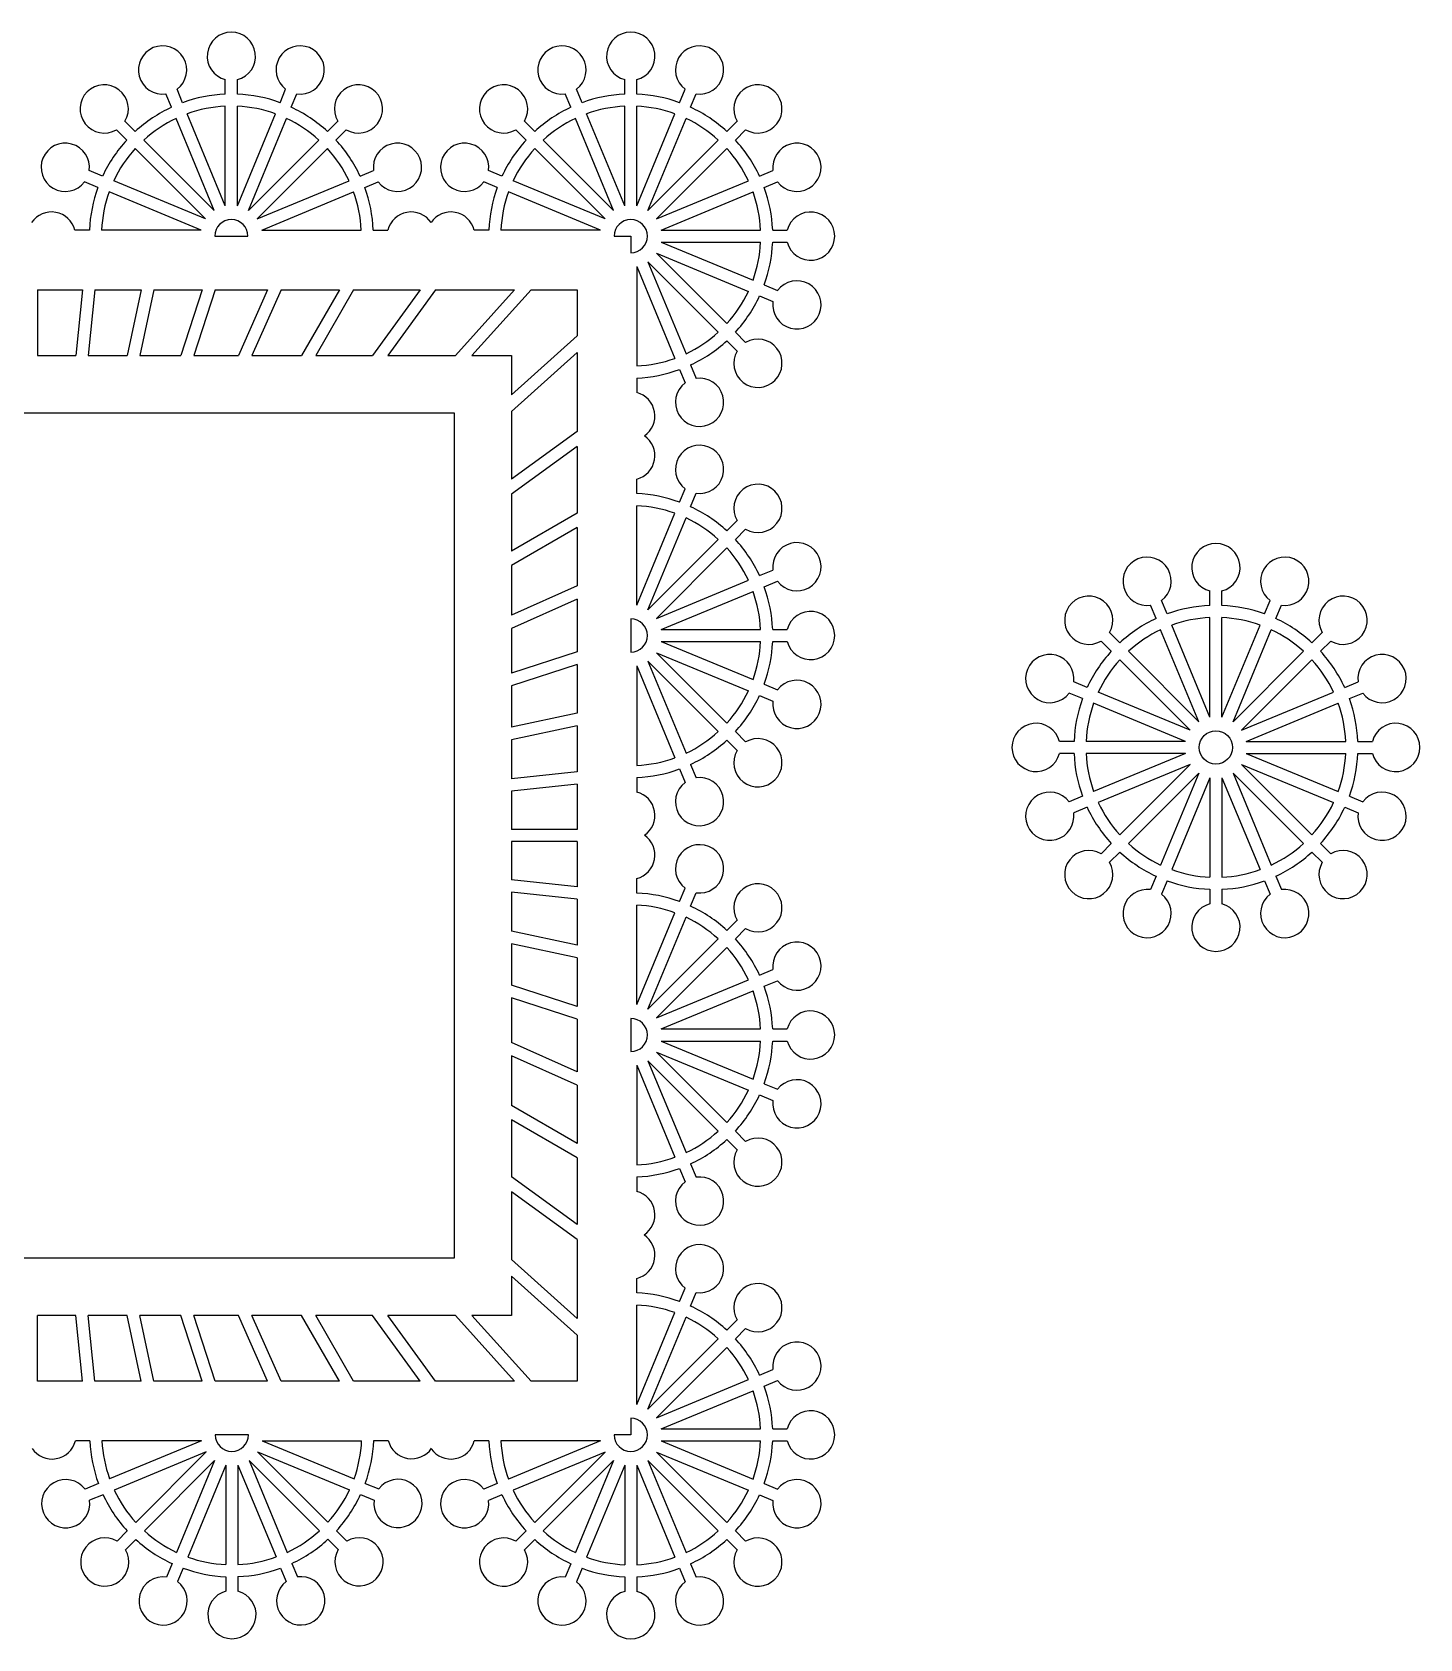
# Model space of a CAD drawing. Extents: x 130 to 403, y 62 to 262.
# Drawn here: x 230.1 to 402.6, y 62.1 to 261.8 of the extents above; entities that cross this region are included whole.
import ezdxf

# ---------------------------------------------------------------- set-up
doc = ezdxf.new("R2010")
doc.units = 0
doc.layers.get('0').update_dxf_attribs({"linetype": 'CONTINUOUS'})

msp = doc.modelspace()

# ---------------------------------------------------------------- linework, layer by layer
for p, q in [((254.082746, 254.132653), (254.082746, 255.939765)), ((255.582746, 254.132653), (255.582746, 255.939765)), ((303.730035, 254.132653), (303.730035, 255.939765)), ((305.230035, 254.132653), (305.230035, 255.939765)), ((247.388971, 252.50281), (246.697419, 254.172364)), ((248.774791, 253.076835), (248.083238, 254.746389)), ((260.890702, 253.076835), (261.582254, 254.746389)), ((262.276521, 252.50281), (262.968073, 254.172364)), ((297.03626, 252.50281), (296.344708, 254.172364)), ((298.422079, 253.076835), (297.730527, 254.746389)), ((310.53799, 253.076835), (311.229543, 254.746389)), ((311.92381, 252.50281), (312.615362, 254.172364)), ((254.082746, 240.262296), (249.349382, 251.689647)), ((254.082746, 240.262296), (254.082746, 252.631172)), ((255.582746, 240.262296), (255.582746, 252.631172)), ((255.582746, 240.262296), (260.31611, 251.689647)), ((303.730035, 240.262296), (298.996671, 251.689647)), ((303.730035, 240.262296), (303.730035, 252.631172)), ((305.230035, 240.262296), (305.230035, 252.631172)), ((305.230035, 240.262296), (309.963399, 251.689647)), ((241.828444, 248.435434), (240.550622, 249.713256)), ((242.889104, 249.496094), (241.611282, 250.773916)), ((252.696927, 239.688271), (247.963563, 251.115622)), ((256.968566, 239.688271), (261.701929, 251.115622)), ((266.776389, 249.496094), (268.054211, 250.773916)), ((267.837049, 248.435434), (269.114871, 249.713256)), ((291.475732, 248.435434), (290.19791, 249.713256)), ((292.536392, 249.496094), (291.258571, 250.773916)), ((302.344215, 239.688271), (297.610852, 251.115622)), ((306.615854, 239.688271), (311.349218, 251.115622)), ((316.423677, 249.496094), (317.701499, 250.773916)), ((317.484337, 248.435434), (318.762159, 249.713256)), ((252.696927, 239.688271), (243.950811, 248.434387)), ((256.968566, 239.688271), (265.714681, 248.434387)), ((302.344215, 239.688271), (293.5981, 248.434387)), ((306.615854, 239.688271), (315.36197, 248.434387)), ((251.636267, 238.627611), (242.890151, 247.373727)), ((258.029226, 238.627611), (266.775342, 247.373727)), ((301.283555, 238.627611), (292.537439, 247.373727)), ((307.676514, 238.627611), (316.42263, 247.373727)), ((238.821728, 243.935566), (237.152174, 244.627118)), ((270.843764, 243.935566), (272.513319, 244.627118)), ((288.469017, 243.935566), (286.799462, 244.627118)), ((320.491053, 243.935566), (322.160607, 244.627118)), ((238.247703, 242.549747), (236.578149, 243.241299)), ((251.062242, 237.241791), (239.634891, 241.975155)), ((251.636267, 238.627611), (240.208916, 243.360974)), ((258.029226, 238.627611), (269.456577, 243.360974)), ((258.603251, 237.241791), (270.030602, 241.975155)), ((271.41779, 242.549747), (273.087344, 243.241299)), ((287.894991, 242.549747), (286.225437, 243.241299)), ((300.70953, 237.241791), (289.282179, 241.975155)), ((301.283555, 238.627611), (289.856204, 243.360974)), ((307.676514, 238.627611), (319.103865, 243.360974)), ((308.250539, 237.241791), (319.67789, 241.975155)), ((321.065078, 242.549747), (322.734632, 243.241299)), ((237.191885, 237.241791), (235.384772, 237.241791)), ((251.062242, 237.241791), (238.693366, 237.241791)), ((252.767977, 236.491791), (256.897516, 236.491791)), ((258.603251, 237.241791), (270.972127, 237.241791)), ((272.473608, 237.241791), (274.28072, 237.241791)), ((286.839173, 237.241791), (285.032061, 237.241791)), ((300.70953, 237.241791), (288.340654, 237.241791)), ((302.415265, 236.491791), (304.480035, 236.491791)), ((304.480035, 236.491791), (304.480035, 234.427022)), ((308.250539, 237.241791), (320.619415, 237.241791)), ((308.250539, 235.741791), (319.67789, 231.008428)), ((308.250539, 235.741791), (320.619415, 235.741791)), ((322.120896, 237.241791), (323.928009, 237.241791)), ((322.120896, 235.741791), (323.928009, 235.741791)), ((307.676514, 234.355972), (319.103865, 229.622608)), ((307.676514, 234.355972), (316.42263, 225.609856)), ((305.230035, 232.721287), (309.963399, 221.293936)), ((305.230035, 232.721287), (305.230035, 220.352411)), ((306.615854, 233.295312), (311.349218, 221.867961)), ((306.615854, 233.295312), (315.36197, 224.549196)), ((230.745035, 229.821791), (230.745035, 221.661791)), ((230.745035, 229.821791), (236.340041, 229.821791)), ((236.340041, 229.821791), (235.482391, 221.661791)), ((237.878469, 229.821791), (237.020818, 221.661791)), ((237.878469, 229.821791), (243.615656, 229.821791)), ((243.615656, 229.821791), (241.881194, 221.661791)), ((245.179837, 229.821791), (243.445375, 221.661791)), ((245.179837, 229.821791), (251.214969, 229.821791)), ((251.214969, 229.821791), (248.563624, 221.661791)), ((252.823706, 229.821791), (250.172362, 221.661791)), ((252.823706, 229.821791), (259.3425, 229.821791)), ((259.3425, 229.821791), (255.709434, 221.661791)), ((261.017293, 229.821791), (257.384227, 221.661791)), ((261.017293, 229.821791), (268.258358, 229.821791)), ((268.258358, 229.821791), (263.547179, 221.661791)), ((270.025049, 229.821791), (265.313871, 221.661791)), ((270.025049, 229.821791), (278.315822, 229.821791)), ((278.315822, 229.821791), (272.387235, 221.661791)), ((280.207006, 229.821791), (274.278419, 221.661791)), ((280.207006, 229.821791), (290.025032, 229.821791)), ((290.025032, 229.821791), (282.677735, 221.661791)), ((292.08385, 229.821791), (284.736553, 221.661791)), ((292.08385, 229.821791), (297.810035, 229.821791)), ((297.810035, 229.821791), (297.810035, 224.095607)), ((321.065078, 230.433836), (322.734632, 229.742284)), ((320.491053, 229.048016), (322.160607, 228.356464)), ((297.810035, 224.095607), (289.650035, 216.74831)), ((317.484337, 224.548149), (318.762159, 223.270327)), ((297.810035, 222.036789), (289.650035, 214.689492)), ((297.810035, 222.036789), (297.810035, 212.218763)), ((316.423677, 223.487489), (317.701499, 222.209667)), ((230.745035, 221.661791), (235.482391, 221.661791)), ((237.020818, 221.661791), (241.881194, 221.661791)), ((243.445375, 221.661791), (248.563624, 221.661791)), ((250.172362, 221.661791), (255.709434, 221.661791)), ((257.384227, 221.661791), (263.547179, 221.661791)), ((265.313871, 221.661791), (272.387235, 221.661791)), ((274.278419, 221.661791), (282.677735, 221.661791)), ((284.736553, 221.661791), (289.650035, 221.661791)), ((289.650035, 221.661791), (289.650035, 216.74831)), ((310.53799, 219.906748), (311.229543, 218.237194)), ((311.92381, 220.480773), (312.615362, 218.811219)), ((305.230035, 218.85093), (305.230035, 217.043817)), ((177.450035, 214.521791), (282.510035, 214.521791)), ((282.510035, 214.521791), (282.510035, 109.461791)), ((289.650035, 214.689492), (289.650035, 206.290176)), ((297.810035, 212.218763), (289.650035, 206.290176)), ((297.810035, 210.327579), (289.650035, 204.398992)), ((297.810035, 210.327579), (297.810035, 202.036806)), ((305.230035, 204.485364), (305.230035, 206.292477)), ((289.650035, 204.398992), (289.650035, 197.325628)), ((310.53799, 203.429546), (311.229543, 205.099101)), ((311.92381, 202.855521), (312.615362, 204.525075)), ((297.810035, 202.036806), (289.650035, 197.325628)), ((305.230035, 190.615008), (305.230035, 202.983883)), ((305.230035, 190.615008), (309.963399, 202.042359)), ((297.810035, 200.270114), (289.650035, 195.558936)), ((297.810035, 200.270114), (297.810035, 193.02905)), ((306.615854, 190.040982), (311.349218, 201.468333)), ((316.423677, 199.848806), (317.701499, 201.126627)), ((317.484337, 198.788146), (318.762159, 200.065967)), ((306.615854, 190.040982), (315.36197, 198.787098)), ((307.676514, 188.980322), (316.42263, 197.726438)), ((289.650035, 195.558936), (289.650035, 189.395984)), ((320.491053, 194.288278), (322.160607, 194.97983)), ((297.810035, 193.02905), (289.650035, 189.395984)), ((307.676514, 188.980322), (319.103865, 193.713686)), ((308.250539, 187.594503), (319.67789, 192.327867)), ((321.065078, 192.902459), (322.734632, 193.594011)), ((376.469821, 190.583837), (376.469821, 192.39095)), ((377.969821, 190.583837), (377.969821, 192.39095)), ((297.810035, 191.354256), (289.650035, 187.72119)), ((297.810035, 191.354256), (297.810035, 184.835463)), ((369.776046, 188.953994), (369.084494, 190.623549)), ((371.161865, 189.528019), (370.470313, 191.197574)), ((383.277777, 189.528019), (383.969329, 191.197574)), ((384.663596, 188.953994), (385.355148, 190.623549)), ((304.480035, 188.909272), (304.480035, 184.779733)), ((376.469821, 176.713481), (371.736457, 188.140832)), ((376.469821, 176.713481), (376.469821, 189.082356)), ((377.969821, 176.713481), (377.969821, 189.082356)), ((377.969821, 176.713481), (382.703185, 188.140832)), ((289.650035, 187.72119), (289.650035, 182.184118)), ((308.250539, 187.594503), (320.619415, 187.594503)), ((308.250539, 186.094503), (319.67789, 181.361139)), ((308.250539, 186.094503), (320.619415, 186.094503)), ((322.120896, 187.594503), (323.928009, 187.594503)), ((322.120896, 186.094503), (323.928009, 186.094503)), ((364.215518, 184.886619), (362.937697, 186.16444)), ((365.276178, 185.947279), (363.998357, 187.2251)), ((375.084002, 176.139455), (370.350638, 187.566807)), ((379.35564, 176.139455), (384.089004, 187.566807)), ((389.163464, 185.947279), (390.441285, 187.2251)), ((390.224124, 184.886619), (391.501945, 186.16444)), ((297.810035, 184.835463), (289.650035, 182.184118)), ((307.676514, 184.708684), (316.42263, 175.962568)), ((307.676514, 184.708684), (319.103865, 179.97532)), ((374.023342, 175.078795), (365.277226, 183.824911)), ((375.084002, 176.139455), (366.337886, 184.885571)), ((379.35564, 176.139455), (388.101756, 184.885571)), ((380.4163, 175.078795), (389.162416, 183.824911)), ((297.810035, 183.226726), (289.650035, 180.575381)), ((297.810035, 183.226726), (297.810035, 177.191594)), ((305.230035, 183.073998), (309.963399, 171.646647)), ((305.230035, 183.073998), (305.230035, 170.705123)), ((306.615854, 183.648023), (315.36197, 174.901908)), ((306.615854, 183.648023), (311.349218, 172.220672)), ((289.650035, 180.575381), (289.650035, 175.457132)), ((321.065078, 180.786547), (322.734632, 180.094995)), ((361.208803, 180.386751), (359.539248, 181.078303)), ((374.023342, 175.078795), (362.59599, 179.812159)), ((380.4163, 175.078795), (391.843652, 179.812159)), ((393.230839, 180.386751), (394.900394, 181.078303)), ((320.491053, 179.400728), (322.160607, 178.709176)), ((360.634778, 179.000932), (358.965223, 179.692484)), ((373.449316, 173.692976), (362.021965, 178.42634)), ((380.990326, 173.692976), (392.417677, 178.42634)), ((393.804864, 179.000932), (395.474419, 179.692484)), ((297.810035, 177.191594), (289.650035, 175.457132)), ((297.810035, 175.627412), (289.650035, 173.892951)), ((289.650035, 173.892951), (289.650035, 169.032575)), ((297.810035, 175.627412), (297.810035, 169.890225)), ((316.423677, 173.8402), (317.701499, 172.562379)), ((317.484337, 174.90086), (318.762159, 173.623039)), ((359.57896, 173.692976), (357.771847, 173.692976)), ((359.57896, 172.192976), (357.771847, 172.192976)), ((373.449316, 173.692976), (361.080441, 173.692976)), ((373.449316, 172.192976), (361.080441, 172.192976)), ((373.449316, 172.192976), (362.021965, 167.459612)), ((380.990326, 173.692976), (393.359201, 173.692976)), ((380.990326, 172.192976), (392.417677, 167.459612)), ((380.990326, 172.192976), (393.359201, 172.192976)), ((394.860682, 173.692976), (396.667795, 173.692976)), ((394.860682, 172.192976), (396.667795, 172.192976)), ((297.810035, 169.890225), (289.650035, 169.032575)), ((310.53799, 170.25946), (311.229543, 168.589905)), ((311.92381, 170.833485), (312.615362, 169.16393)), ((374.023342, 170.807157), (362.59599, 166.073793)), ((374.023342, 170.807157), (365.277226, 162.061041)), ((380.4163, 170.807157), (389.162416, 162.061041)), ((380.4163, 170.807157), (391.843652, 166.073793)), ((297.810035, 168.351798), (289.650035, 167.494147)), ((297.810035, 168.351798), (297.810035, 162.756791)), ((305.230035, 169.203642), (305.230035, 167.396529)), ((375.084002, 169.746497), (366.337886, 161.000381)), ((375.084002, 169.746497), (370.350638, 158.319145)), ((376.469821, 169.172471), (371.736457, 157.74512)), ((376.469821, 169.172471), (376.469821, 156.803596)), ((377.969821, 169.172471), (377.969821, 156.803596)), ((377.969821, 169.172471), (382.703185, 157.74512)), ((379.35564, 169.746497), (384.089004, 158.319145)), ((379.35564, 169.746497), (388.101756, 161.000381)), ((289.650035, 167.494147), (289.650035, 162.756791)), ((360.634778, 166.88502), (358.965223, 166.193468)), ((393.804864, 166.88502), (395.474419, 166.193468)), ((361.208803, 165.499201), (359.539248, 164.807649)), ((393.230839, 165.499201), (394.900394, 164.807649)), ((297.810035, 162.756791), (289.650035, 162.756791)), ((297.810035, 161.226791), (289.650035, 161.226791)), ((289.650035, 161.226791), (289.650035, 156.489435)), ((297.810035, 161.226791), (297.810035, 155.631785)), ((364.215518, 160.999333), (362.937697, 159.721512)), ((365.276178, 159.938673), (363.998357, 158.660852)), ((389.163464, 159.938673), (390.441285, 158.660852)), ((390.224124, 160.999333), (391.501945, 159.721512)), ((297.810035, 155.631785), (289.650035, 156.489435)), ((305.230035, 154.838076), (305.230035, 156.645188)), ((369.776046, 156.931958), (369.084494, 155.262403)), ((371.161865, 156.357933), (370.470313, 154.688378)), ((383.277777, 156.357933), (383.969329, 154.688378)), ((384.663596, 156.931958), (385.355148, 155.262403)), ((297.810035, 154.093357), (289.650035, 154.951008)), ((289.650035, 154.951008), (289.650035, 150.090632)), ((297.810035, 154.093357), (297.810035, 148.35617)), ((310.53799, 153.782258), (311.229543, 155.451812)), ((311.92381, 153.208233), (312.615362, 154.877787)), ((376.469821, 155.302115), (376.469821, 153.495002)), ((377.969821, 155.302115), (377.969821, 153.495002)), ((305.230035, 140.967719), (305.230035, 153.336595)), ((305.230035, 140.967719), (309.963399, 152.39507)), ((306.615854, 140.393694), (311.349218, 151.821045)), ((297.810035, 148.35617), (289.650035, 150.090632)), ((316.423677, 150.201517), (317.701499, 151.479339)), ((317.484337, 149.140857), (318.762159, 150.418679)), ((297.810035, 146.791989), (289.650035, 148.526451)), ((289.650035, 148.526451), (289.650035, 143.408202)), ((306.615854, 140.393694), (315.36197, 149.13981)), ((307.676514, 139.333034), (316.42263, 148.07915)), ((297.810035, 146.791989), (297.810035, 140.756857)), ((307.676514, 139.333034), (319.103865, 144.066398)), ((320.491053, 144.640989), (322.160607, 145.332542)), ((321.065078, 143.25517), (322.734632, 143.946722)), ((297.810035, 140.756857), (289.650035, 143.408202)), ((297.810035, 139.14812), (289.650035, 141.799464)), ((289.650035, 141.799464), (289.650035, 136.262392)), ((308.250539, 137.947214), (319.67789, 142.680578)), ((297.810035, 139.14812), (297.810035, 132.629326)), ((304.480035, 139.261984), (304.480035, 135.132445)), ((308.250539, 137.947214), (320.619415, 137.947214)), ((322.120896, 137.947214), (323.928009, 137.947214)), ((297.810035, 132.629326), (289.650035, 136.262392)), ((308.250539, 136.447214), (320.619415, 136.447214)), ((308.250539, 136.447214), (319.67789, 131.713851)), ((322.120896, 136.447214), (323.928009, 136.447214)), ((297.810035, 130.954533), (289.650035, 134.587599)), ((289.650035, 134.587599), (289.650035, 128.424647)), ((306.615854, 134.000735), (311.349218, 122.573384)), ((306.615854, 134.000735), (315.36197, 125.254619)), ((307.676514, 135.061395), (319.103865, 130.328031)), ((307.676514, 135.061395), (316.42263, 126.315279)), ((305.230035, 133.42671), (309.963399, 121.999359)), ((305.230035, 133.42671), (305.230035, 121.057834)), ((297.810035, 130.954533), (297.810035, 123.713469)), ((321.065078, 131.139259), (322.734632, 130.447707)), ((297.810035, 123.713469), (289.650035, 128.424647)), ((320.491053, 129.753439), (322.160607, 129.061887)), ((297.810035, 121.946777), (289.650035, 126.657955)), ((289.650035, 126.657955), (289.650035, 119.584591)), ((316.423677, 124.192912), (317.701499, 122.91509)), ((317.484337, 125.253572), (318.762159, 123.97575)), ((297.810035, 121.946777), (297.810035, 113.656004)), ((310.53799, 120.612171), (311.229543, 118.942617)), ((311.92381, 121.186196), (312.615362, 119.516642)), ((297.810035, 113.656004), (289.650035, 119.584591)), ((305.230035, 119.556353), (305.230035, 117.74924)), ((297.810035, 111.76482), (289.650035, 117.693407)), ((289.650035, 117.693407), (289.650035, 109.294091)), ((297.810035, 111.76482), (297.810035, 101.946794)), ((282.510035, 109.461791), (177.450035, 109.461791)), ((297.810035, 101.946794), (289.650035, 109.294091)), ((297.810035, 99.887976), (289.650035, 107.235273)), ((289.650035, 107.235273), (289.650035, 102.321791)), ((305.230035, 105.132653), (305.230035, 106.939765)), ((310.53799, 104.076835), (311.229543, 105.746389)), ((311.92381, 103.50281), (312.615362, 105.172364)), ((230.745035, 94.161791), (230.745035, 102.321791)), ((235.482391, 102.321791), (230.745035, 102.321791)), ((236.340041, 94.161791), (235.482391, 102.321791)), ((237.878469, 94.161791), (237.020818, 102.321791)), ((241.881194, 102.321791), (237.020818, 102.321791)), ((243.615656, 94.161791), (241.881194, 102.321791)), ((245.179837, 94.161791), (243.445375, 102.321791)), ((248.563624, 102.321791), (243.445375, 102.321791)), ((251.214969, 94.161791), (248.563624, 102.321791)), ((252.823706, 94.161791), (250.172362, 102.321791)), ((255.709434, 102.321791), (250.172362, 102.321791)), ((259.3425, 94.161791), (255.709434, 102.321791)), ((261.017293, 94.161791), (257.384227, 102.321791)), ((263.547179, 102.321791), (257.384227, 102.321791)), ((268.258358, 94.161791), (263.547179, 102.321791)), ((270.025049, 94.161791), (265.313871, 102.321791)), ((272.387235, 102.321791), (265.313871, 102.321791)), ((278.315822, 94.161791), (272.387235, 102.321791)), ((280.207006, 94.161791), (274.278419, 102.321791)), ((282.677735, 102.321791), (274.278419, 102.321791)), ((290.025032, 94.161791), (282.677735, 102.321791)), ((289.650035, 102.321791), (284.736553, 102.321791)), ((292.08385, 94.161791), (284.736553, 102.321791)), ((305.230035, 91.262296), (305.230035, 103.631172)), ((305.230035, 91.262296), (309.963399, 102.689647)), ((306.615854, 90.688271), (311.349218, 102.115622)), ((297.810035, 99.887976), (297.810035, 94.161791)), ((316.423677, 100.496094), (317.701499, 101.773916)), ((317.484337, 99.435434), (318.762159, 100.713256)), ((306.615854, 90.688271), (315.36197, 99.434387)), ((307.676514, 89.627611), (316.42263, 98.373727)), ((236.340041, 94.161791), (230.745035, 94.161791)), ((243.615656, 94.161791), (237.878469, 94.161791)), ((251.214969, 94.161791), (245.179837, 94.161791)), ((259.3425, 94.161791), (252.823706, 94.161791)), ((268.258358, 94.161791), (261.017293, 94.161791)), ((278.315822, 94.161791), (270.025049, 94.161791)), ((290.025032, 94.161791), (280.207006, 94.161791)), ((297.810035, 94.161791), (292.08385, 94.161791)), ((307.676514, 89.627611), (319.103865, 94.360974)), ((320.491053, 94.935566), (322.160607, 95.627118)), ((321.065078, 93.549747), (322.734632, 94.241299)), ((308.250539, 88.241791), (319.67789, 92.975155)), ((304.480035, 89.556561), (304.480035, 87.491791)), ((308.250539, 88.241791), (320.619415, 88.241791)), ((322.120896, 88.241791), (323.928009, 88.241791)), ((237.249292, 86.747315), (235.44218, 86.745937)), ((251.119644, 86.757897), (238.750772, 86.748461)), ((251.119644, 86.757897), (239.695908, 82.015817)), ((256.954258, 87.491791), (252.824893, 87.491791)), ((258.660651, 86.76365), (271.029524, 86.773086)), ((258.660651, 86.76365), (270.09161, 82.039006)), ((272.531004, 86.774232), (274.338116, 86.775611)), ((286.839173, 86.741791), (285.032061, 86.741791)), ((300.70953, 86.741791), (288.340654, 86.741791)), ((300.70953, 86.741791), (289.282179, 82.008428)), ((304.480035, 87.491791), (302.415265, 87.491791)), ((308.250539, 86.741791), (319.67789, 82.008428)), ((308.250539, 86.741791), (320.619415, 86.741791)), ((322.120896, 86.741791), (323.928009, 86.741791)), ((251.694727, 85.372516), (240.27099, 80.630436)), ((251.694727, 85.372516), (242.955286, 76.61973)), ((252.756196, 84.312665), (244.016755, 75.55988)), ((252.756196, 84.312665), (248.031551, 72.881707)), ((257.027833, 84.315924), (261.769913, 72.892188)), ((257.027833, 84.315924), (265.780619, 75.576483)), ((258.087684, 85.377393), (266.84047, 76.637952)), ((258.087684, 85.377393), (269.518643, 80.652749)), ((301.283555, 85.355972), (289.856204, 80.622608)), ((301.283555, 85.355972), (292.537439, 76.609856)), ((302.344215, 84.295312), (293.5981, 75.549196)), ((302.344215, 84.295312), (297.610852, 72.867961)), ((306.615854, 84.295312), (315.36197, 75.549196)), ((306.615854, 84.295312), (311.349218, 72.867961)), ((307.676514, 85.355972), (316.42263, 76.609856)), ((307.676514, 85.355972), (319.103865, 80.622608)), ((254.142452, 83.739698), (249.417808, 72.308739)), ((254.142452, 83.739698), (254.151889, 71.370826)), ((255.642452, 83.740842), (255.651888, 71.37197)), ((255.642452, 83.740842), (260.384532, 72.317105)), ((303.730035, 83.721287), (298.996671, 72.293936)), ((303.730035, 83.721287), (303.730035, 71.352411)), ((305.230035, 83.721287), (309.963399, 72.293936)), ((305.230035, 83.721287), (305.230035, 71.352411)), ((238.309159, 81.440167), (236.640133, 80.747341)), ((238.884241, 80.054786), (237.215215, 79.36196)), ((270.906268, 80.079215), (272.57635, 79.388937)), ((271.479236, 81.465472), (273.149317, 80.775194)), ((287.894991, 81.433836), (286.225437, 80.742284)), ((288.469017, 80.048016), (286.799462, 79.356464)), ((320.491053, 80.048016), (322.160607, 79.356464)), ((321.065078, 81.433836), (322.734632, 80.742284)), ((241.894389, 75.557213), (240.617542, 74.278417)), ((242.955858, 74.497363), (241.679011, 73.218566)), ((266.843136, 74.515586), (268.121932, 73.23874)), ((267.902987, 75.577055), (269.181783, 74.300209)), ((291.475732, 75.548149), (290.19791, 74.270327)), ((292.536392, 74.487489), (291.258571, 73.209667)), ((316.423677, 74.487489), (317.701499, 73.209667)), ((317.484337, 75.548149), (318.762159, 74.270327)), ((247.458018, 71.494081), (246.76774, 69.823999)), ((248.844275, 70.921113), (248.153996, 69.251032)), ((260.960183, 70.930357), (261.653008, 69.26133)), ((262.345563, 71.505439), (263.038389, 69.836412)), ((297.03626, 71.480773), (296.344708, 69.811219)), ((298.422079, 70.906748), (297.730527, 69.237194)), ((310.53799, 70.906748), (311.229543, 69.237194)), ((311.92381, 71.480773), (312.615362, 69.811219)), ((254.153034, 69.869345), (254.154413, 68.062233)), ((255.653034, 69.870489), (255.654413, 68.063377)), ((303.730035, 69.85093), (303.730035, 68.043817)), ((305.230035, 69.85093), (305.230035, 68.043817))]:
    msp.add_line(p, q)
msp.add_circle((377.219821, 172.942976), 2.064769)
for centre, radius, start, end in [((254.832746, 258.844503), 3, 284.477512, 255.522488), ((304.480035, 258.844503), 3, 284.477512, 255.522488), ((246.278734, 257.143004), 3, 306.977512, 278.022488), ((263.386759, 257.143004), 3, 261.977512, 233.022488), ((295.926022, 257.143004), 3, 306.977512, 278.022488), ((313.034047, 257.143004), 3, 261.977512, 233.022488), ((239.026992, 252.297545), 3, 329.477512, 300.522488), ((254.832746, 236.491791), 17.656797, 92.43446, 110.06554), ((254.832746, 236.491791), 17.656797, 69.93446, 87.56554), ((270.6385, 252.297545), 3, 239.477512, 210.522488), ((288.674281, 252.297545), 3, 329.477512, 300.522488), ((304.480035, 236.491791), 17.656797, 92.43446, 110.06554), ((304.480035, 236.491791), 17.656797, 69.93446, 87.56554), ((320.285789, 252.297545), 3, 239.477512, 210.522488), ((254.832746, 236.491791), 17.656797, 114.93446, 132.56554), ((254.832746, 236.491791), 16.156797, 92.660631, 109.839369), ((254.832746, 236.491791), 16.156797, 70.160631, 87.339369), ((254.832746, 236.491791), 17.656797, 47.43446, 65.06554), ((304.480035, 236.491791), 17.656797, 114.93446, 132.56554), ((304.480035, 236.491791), 16.156797, 92.660631, 109.839369), ((304.480035, 236.491791), 16.156797, 70.160631, 87.339369), ((304.480035, 236.491791), 17.656797, 47.43446, 65.06554), ((254.832746, 236.491791), 16.156797, 115.160631, 132.339369), ((254.832746, 236.491791), 16.156797, 47.660631, 64.839369), ((304.480035, 236.491791), 16.156797, 115.160631, 132.339369), ((304.480035, 236.491791), 16.156797, 47.660631, 64.839369), ((234.181534, 245.045804), 3, 351.977512, 323.022488), ((254.832746, 236.491791), 17.656797, 137.43446, 155.06554), ((254.832746, 236.491791), 17.656797, 24.93446, 42.56554), ((275.483959, 245.045804), 3, 216.977512, 188.022488), ((283.828822, 245.045804), 3, 351.977512, 323.022488), ((304.480035, 236.491791), 17.656797, 137.43446, 155.06554), ((304.480035, 236.491791), 17.656797, 24.93446, 42.56554), ((325.131247, 245.045804), 3, 216.977512, 188.022488), ((254.832746, 236.491791), 16.156797, 137.660631, 154.839369), ((254.832746, 236.491791), 16.156797, 25.160631, 42.339369), ((304.480035, 236.491791), 16.156797, 137.660631, 154.839369), ((304.480035, 236.491791), 16.156797, 25.160631, 42.339369), ((254.832746, 236.491791), 17.656797, 159.93446, 177.56554), ((254.832746, 236.491791), 16.156797, 160.160631, 177.339369), ((254.832746, 236.491791), 16.156797, 2.660631, 19.839369), ((254.832746, 236.491791), 17.656797, 2.43446, 20.06554), ((304.480035, 236.491791), 17.656797, 159.93446, 177.56554), ((304.480035, 236.491791), 16.156797, 160.160631, 177.339369), ((304.480035, 236.491791), 16.156797, 2.660631, 19.839369), ((304.480035, 236.491791), 17.656797, 2.43446, 20.06554), ((232.480035, 236.491791), 3, 14.477512, 145.451277), ((254.832746, 236.491791), 2.064769, 0, 180), ((277.185458, 236.491791), 3, 34.548723, 165.522488), ((282.127323, 236.491791), 3, 14.477512, 145.451277), ((304.480035, 236.491791), 2.064769, 270, 180), ((326.832746, 236.491791), 3, 194.477512, 165.522488), ((304.480035, 236.491791), 16.156797, 340.160631, 357.339369), ((304.480035, 236.491791), 17.656797, 339.93446, 357.56554), ((325.131247, 227.937779), 3, 171.977512, 143.022488), ((304.480035, 236.491791), 16.156797, 317.660631, 334.839369), ((304.480035, 236.491791), 17.656797, 317.43446, 335.06554), ((304.480035, 236.491791), 16.156797, 295.160631, 312.339369), ((320.285789, 220.686037), 3, 149.477512, 120.522488), ((304.480035, 236.491791), 17.656797, 294.93446, 312.56554), ((304.480035, 236.491791), 16.156797, 272.660631, 289.839369), ((304.480035, 236.491791), 17.656797, 272.43446, 290.06554), ((313.034047, 215.840579), 3, 126.977512, 98.022488), ((304.480035, 214.13908), 3, 304.548723, 75.522488), ((304.480035, 209.197214), 3, 284.477512, 55.451277), ((313.034047, 207.495716), 3, 261.977512, 233.022488), ((304.480035, 186.844503), 17.656797, 69.93446, 87.56554), ((320.285789, 202.650257), 3, 239.477512, 210.522488), ((304.480035, 186.844503), 16.156797, 70.160631, 87.339369), ((304.480035, 186.844503), 17.656797, 47.43446, 65.06554), ((304.480035, 186.844503), 16.156797, 47.660631, 64.839369), ((304.480035, 186.844503), 16.156797, 25.160631, 42.339369), ((304.480035, 186.844503), 17.656797, 24.93446, 42.56554), ((325.131247, 195.398515), 3, 216.977512, 188.022488), ((377.219821, 195.295688), 3, 284.477512, 255.522488), ((368.665809, 193.594189), 3, 306.977512, 278.022488), ((385.773833, 193.594189), 3, 261.977512, 233.022488), ((304.480035, 186.844503), 16.156797, 2.660631, 19.839369), ((304.480035, 186.844503), 17.656797, 2.43446, 20.06554), ((361.414067, 188.74873), 3, 329.477512, 300.522488), ((393.025575, 188.74873), 3, 239.477512, 210.522488), ((326.832746, 186.844503), 3, 194.477512, 165.522488), ((377.219821, 172.942976), 17.656797, 92.43446, 110.06554), ((377.219821, 172.942976), 17.656797, 69.93446, 87.56554), ((304.480035, 186.844503), 2.064769, 270, 90), ((377.219821, 172.942976), 17.656797, 114.93446, 132.56554), ((377.219821, 172.942976), 16.156797, 92.660631, 109.839369), ((377.219821, 172.942976), 16.156797, 70.160631, 87.339369), ((377.219821, 172.942976), 17.656797, 47.43446, 65.06554), ((304.480035, 186.844503), 16.156797, 340.160631, 357.339369), ((304.480035, 186.844503), 17.656797, 339.93446, 357.56554), ((377.219821, 172.942976), 16.156797, 115.160631, 132.339369), ((377.219821, 172.942976), 16.156797, 47.660631, 64.839369), ((356.568608, 181.496988), 3, 351.977512, 323.022488), ((377.219821, 172.942976), 17.656797, 137.43446, 155.06554), ((377.219821, 172.942976), 16.156797, 137.660631, 154.839369), ((377.219821, 172.942976), 16.156797, 25.160631, 42.339369), ((377.219821, 172.942976), 17.656797, 24.93446, 42.56554), ((397.871034, 181.496988), 3, 216.977512, 188.022488), ((304.480035, 186.844503), 16.156797, 317.660631, 334.839369), ((325.131247, 178.290491), 3, 171.977512, 143.022488), ((304.480035, 186.844503), 17.656797, 317.43446, 335.06554), ((377.219821, 172.942976), 17.656797, 159.93446, 177.56554), ((377.219821, 172.942976), 16.156797, 160.160631, 177.339369), ((377.219821, 172.942976), 16.156797, 2.660631, 19.839369), ((377.219821, 172.942976), 17.656797, 2.43446, 20.06554), ((354.867109, 172.942976), 3, 14.477512, 345.522488), ((399.572533, 172.942976), 3, 194.477512, 165.522488), ((304.480035, 186.844503), 16.156797, 295.160631, 312.339369), ((304.480035, 186.844503), 17.656797, 294.93446, 312.56554), ((320.285789, 171.038749), 3, 149.477512, 120.522488), ((377.219821, 172.942976), 17.656797, 182.43446, 200.06554), ((377.219821, 172.942976), 16.156797, 182.660631, 199.839369), ((377.219821, 172.942976), 16.156797, 340.160631, 357.339369), ((377.219821, 172.942976), 17.656797, 339.93446, 357.56554), ((304.480035, 186.844503), 16.156797, 272.660631, 289.839369), ((304.480035, 186.844503), 17.656797, 272.43446, 290.06554), ((313.034047, 166.19329), 3, 126.977512, 98.022488), ((304.480035, 164.491791), 3, 304.548723, 75.522488), ((356.568608, 164.388964), 3, 36.977512, 8.022488), ((377.219821, 172.942976), 16.156797, 205.160631, 222.339369), ((377.219821, 172.942976), 16.156797, 317.660631, 334.839369), ((397.871034, 164.388964), 3, 171.977512, 143.022488), ((377.219821, 172.942976), 17.656797, 204.93446, 222.56554), ((377.219821, 172.942976), 17.656797, 317.43446, 335.06554), ((304.480035, 159.549926), 3, 284.477512, 55.451277), ((313.034047, 157.848427), 3, 261.977512, 233.022488), ((361.414067, 157.137222), 3, 59.477512, 30.522488), ((377.219821, 172.942976), 17.656797, 227.43446, 245.06554), ((377.219821, 172.942976), 16.156797, 227.660631, 244.839369), ((377.219821, 172.942976), 16.156797, 295.160631, 312.339369), ((377.219821, 172.942976), 17.656797, 294.93446, 312.56554), ((393.025575, 157.137222), 3, 149.477512, 120.522488), ((320.285789, 153.002968), 3, 239.477512, 210.522488), ((377.219821, 172.942976), 17.656797, 249.93446, 267.56554), ((377.219821, 172.942976), 16.156797, 250.160631, 267.339369), ((377.219821, 172.942976), 16.156797, 272.660631, 289.839369), ((377.219821, 172.942976), 17.656797, 272.43446, 290.06554), ((304.480035, 137.197214), 17.656797, 69.93446, 87.56554), ((368.665809, 152.291763), 3, 81.977512, 53.022488), ((385.773833, 152.291763), 3, 126.977512, 98.022488), ((304.480035, 137.197214), 16.156797, 70.160631, 87.339369), ((304.480035, 137.197214), 16.156797, 47.660631, 64.839369), ((304.480035, 137.197214), 17.656797, 47.43446, 65.06554), ((377.219821, 150.590264), 3, 104.477512, 75.522488), ((304.480035, 137.197214), 16.156797, 25.160631, 42.339369), ((304.480035, 137.197214), 17.656797, 24.93446, 42.56554), ((325.131247, 145.751227), 3, 216.977512, 188.022488), ((304.480035, 137.197214), 16.156797, 2.660631, 19.839369), ((304.480035, 137.197214), 17.656797, 2.43446, 20.06554), ((326.832746, 137.197214), 3, 194.477512, 165.522488), ((304.480035, 137.197214), 2.064769, 270, 90), ((304.480035, 137.197214), 16.156797, 340.160631, 357.339369), ((304.480035, 137.197214), 17.656797, 339.93446, 357.56554), ((304.480035, 137.197214), 16.156797, 317.660631, 334.839369), ((325.131247, 128.643202), 3, 171.977512, 143.022488), ((304.480035, 137.197214), 17.656797, 317.43446, 335.06554), ((304.480035, 137.197214), 16.156797, 295.160631, 312.339369), ((304.480035, 137.197214), 17.656797, 294.93446, 312.56554), ((320.285789, 121.391461), 3, 149.477512, 120.522488), ((304.480035, 137.197214), 16.156797, 272.660631, 289.839369), ((304.480035, 137.197214), 17.656797, 272.43446, 290.06554), ((313.034047, 116.546002), 3, 126.977512, 98.022488), ((304.480035, 114.844503), 3, 303.55731, 75.522488), ((304.480035, 109.844503), 3, 284.477512, 56.44269), ((313.034047, 108.143004), 3, 261.977512, 233.022488), ((320.285789, 103.297545), 3, 239.477512, 210.522488), ((304.480035, 87.491791), 17.656797, 69.93446, 87.56554), ((304.480035, 87.491791), 16.156797, 70.160631, 87.339369), ((304.480035, 87.491791), 16.156797, 47.660631, 64.839369), ((304.480035, 87.491791), 17.656797, 47.43446, 65.06554), ((304.480035, 87.491791), 16.156797, 25.160631, 42.339369), ((304.480035, 87.491791), 17.656797, 24.93446, 42.56554), ((325.131247, 96.045804), 3, 216.977512, 188.022488), ((304.480035, 87.491791), 16.156797, 2.660631, 19.839369), ((304.480035, 87.491791), 17.656797, 2.43446, 20.06554), ((326.832746, 87.491791), 3, 194.477512, 165.522488), ((304.480035, 87.491791), 2.064769, 180, 90), ((232.536871, 87.49372), 3, 214.592435, 345.566199), ((254.889576, 87.510773), 17.656797, 182.478171, 200.109251), ((254.889576, 87.510773), 16.156797, 182.704343, 199.88308), ((254.889576, 87.510773), 2.064769, 180.526744, 359.473256), ((254.889576, 87.510773), 16.156797, 340.204343, 357.38308), ((254.889576, 87.510773), 17.656797, 339.978171, 357.609251), ((277.242281, 87.527826), 3, 194.521224, 325.494988), ((282.127323, 87.491791), 3, 215.069428, 345.522488), ((304.480035, 87.491791), 17.656797, 182.43446, 200.06554), ((304.480035, 87.491791), 16.156797, 182.660631, 199.839369), ((304.480035, 87.491791), 16.156797, 340.160631, 357.339369), ((304.480035, 87.491791), 17.656797, 339.93446, 357.56554), ((234.244895, 78.941009), 3, 37.021224, 8.066199), ((275.547308, 78.972518), 3, 172.021224, 143.066199), ((283.828822, 78.937779), 3, 36.977512, 8.022488), ((325.131247, 78.937779), 3, 171.977512, 143.022488), ((254.889576, 87.510773), 17.656797, 204.978171, 222.609251), ((254.889576, 87.510773), 16.156797, 205.204343, 222.38308), ((254.889576, 87.510773), 16.156797, 317.704343, 334.88308), ((254.889576, 87.510773), 17.656797, 317.478171, 335.109251), ((304.480035, 87.491791), 17.656797, 204.93446, 222.56554), ((304.480035, 87.491791), 16.156797, 205.160631, 222.339369), ((304.480035, 87.491791), 16.156797, 317.660631, 334.839369), ((304.480035, 87.491791), 17.656797, 317.43446, 335.06554), ((239.095885, 71.692966), 3, 59.521224, 30.566199), ((254.889576, 87.510773), 17.656797, 227.478171, 245.109251), ((254.889576, 87.510773), 16.156797, 227.704343, 244.88308), ((254.889576, 87.510773), 16.156797, 295.204343, 312.38308), ((254.889576, 87.510773), 17.656797, 294.978171, 312.609251), ((270.707383, 71.717082), 3, 149.521224, 120.566199), ((288.674281, 71.686037), 3, 59.477512, 30.522488), ((304.480035, 87.491791), 17.656797, 227.43446, 245.06554), ((304.480035, 87.491791), 16.156797, 227.660631, 244.839369), ((304.480035, 87.491791), 16.156797, 295.160631, 312.339369), ((304.480035, 87.491791), 17.656797, 294.93446, 312.56554), ((320.285789, 71.686037), 3, 149.477512, 120.522488), ((254.889576, 87.510773), 16.156797, 250.204343, 267.38308), ((254.889576, 87.510773), 16.156797, 272.704343, 289.88308), ((304.480035, 87.491791), 16.156797, 250.160631, 267.339369), ((304.480035, 87.491791), 16.156797, 272.660631, 289.839369), ((254.889576, 87.510773), 17.656797, 249.978171, 267.609251), ((254.889576, 87.510773), 17.656797, 272.478171, 290.109251), ((304.480035, 87.491791), 17.656797, 249.93446, 267.56554), ((304.480035, 87.491791), 17.656797, 272.43446, 290.06554), ((246.351321, 66.853041), 3, 82.021224, 53.066199), ((254.906629, 65.158068), 3, 104.521224, 75.566199), ((263.459341, 66.866093), 3, 127.021224, 98.066199), ((295.926022, 66.840579), 3, 81.977512, 53.022488), ((304.480035, 65.13908), 3, 104.477512, 75.522488), ((313.034047, 66.840579), 3, 126.977512, 98.022488)]:
    msp.add_arc(centre, radius, start, end)

doc.saveas('drawing.dxf')
